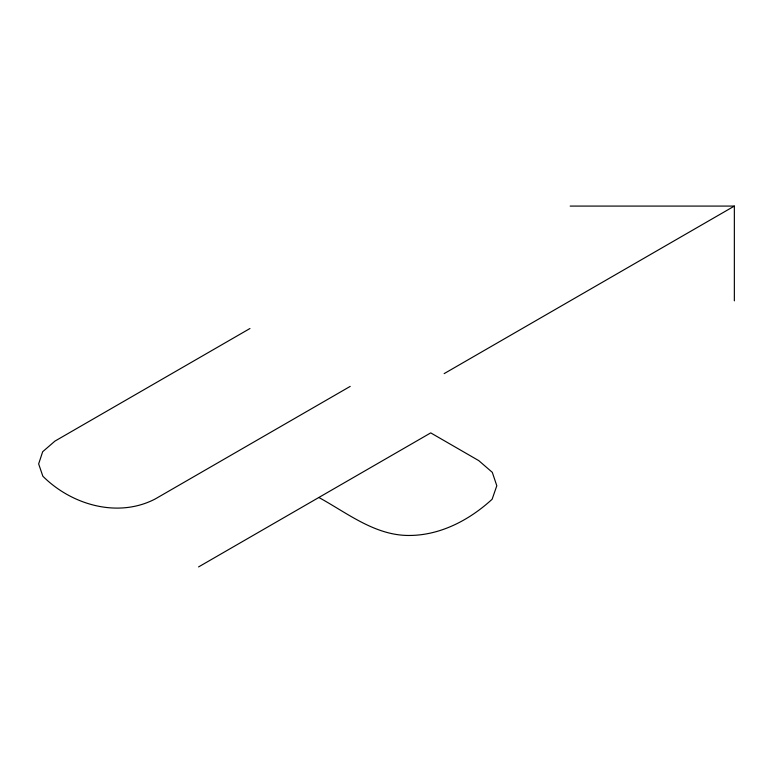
<?xml version="1.0" encoding="UTF-8"?>
<svg xmlns="http://www.w3.org/2000/svg" width="773" height="773" viewBox="0 0 773 773"><rect width="100%" height="100%" fill="white"/><g stroke="black" fill="none" stroke-linecap="round" stroke-linejoin="round"><path stroke-width="1.16" d="M249.959 328.515L54.931 441.112L42.679 451.722L38.65 463.906L42.844 476.197C71.483 504.856 117.786 518.432 155.18 498.991L350.208 386.394M444.156 373.62L734.35 206.082L734.35 300.852M198.574 566.918L430.735 432.89L478.758 460.621L492.295 472.342L496.807 485.744L492.13 499.242C469.955 519.611 441.354 534.916 410.714 535.447C375.862 536.298 347.86 513.349 318.843 497.483M570.194 206.082L734.35 206.082"/></g></svg>
